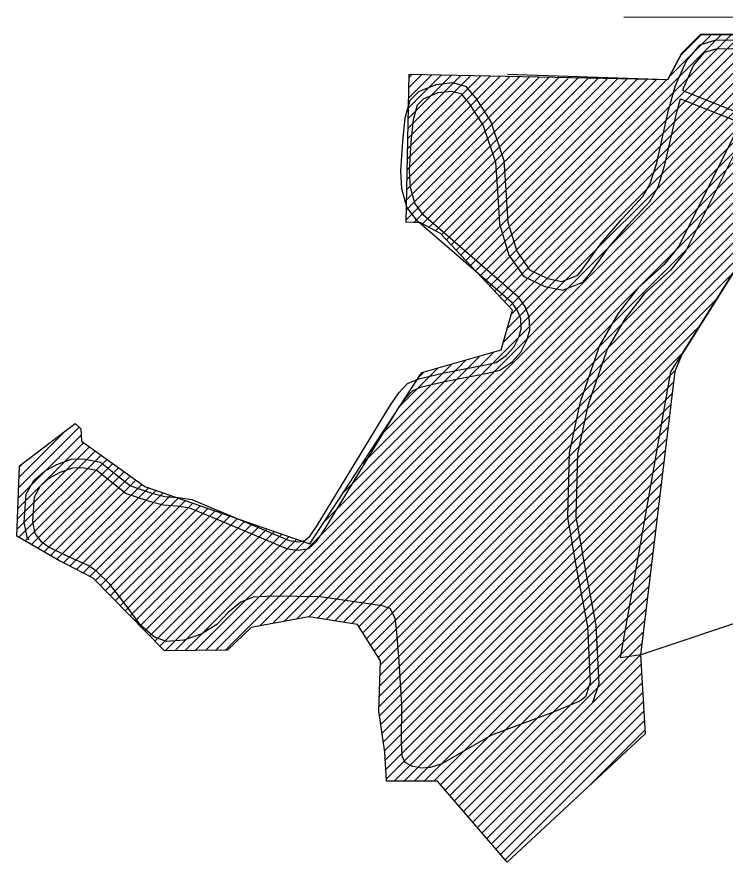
# Model space of a CAD drawing. Header units: millimetres. Extents: x 579832 to 917290, y 449831 to 1452191.
# Drawn here: x 915623 to 916250, y 1450528 to 1451277 of the extents above; entities that cross this region are included whole.
import ezdxf

# ---------------------------------------------------------------- set-up
doc = ezdxf.new("R2010")
doc.units = ezdxf.units.MM
doc.header["$LTSCALE"] = 10
doc.layers.add('end maj 26 02 2021', color=7, linetype='Continuous')
doc.layers.add('MAJ DEC 2021', color=7, linetype='Continuous')

msp = doc.modelspace()

# ---------------------------------------------------------------- hatches: boundary and pattern name
at = {"layer": 'end maj 26 02 2021', "linetype": 'ByBlock'}
h = msp.add_hatch(dxfattribs=at)
h.set_pattern_fill('ANSI31', color=4, scale=50, style=0)
h.set_pattern_definition([(45, (0, 0), (-4.419417382, 4.419417382), [])])
h.paths.add_polyline_path([(916286.11, 1451276.77), (916325.54, 1451258.98), (916368.35, 1451237.53), (916372.68, 1451234.11), (916211.24, 1450977.75), (916205.23, 1450962.76), (916174.81, 1450711.82), (916178.73, 1450642.13), (916056.76, 1450528.44), (915995, 1450600), (915950, 1450600), (915948.55, 1450625.78), (915943.17, 1450662.1), (915944.51, 1450706.5), (915924.31, 1450738.78), (915881.21, 1450745.5), (915830.03, 1450736.09), (915809.22, 1450715.97), (915753.29, 1450715.57), (915690.34, 1450779.79), (915665.21, 1450792.82), (915660.49, 1450795.26), (915622.75, 1450817.08), (915625.13, 1450879.22), (915674.2, 1450916.74), (915679.19, 1450912.06), (915680, 1450901), (915735.86, 1450860.99), (915882.11, 1450810.29), (915981.03, 1450961.81), (916051.45, 1450982), (916061.45, 1451017), (915997.72, 1451084.86), (915979.96, 1451094.46), (915967.4, 1451095.16), (915970, 1451226), (916198.8, 1451221.42), (916211.39, 1451244.72), (916227.86, 1451261.1), (916280.51, 1451261.1)])

# ---------------------------------------------------------------- linework, layer by layer
for p, q in [((916160, 1451276.53), (916286.11, 1451276.77)), ((916227.86, 1451261.1), (916211.39, 1451244.72)), ((916280.51, 1451261.1), (916227.86, 1451261.1)), ((916211.39, 1451244.72), (916198.8, 1451221.42)), ((916057, 1451226), (916198.8, 1451221.42))]:
    msp.add_line(p, q, dxfattribs=at)
at = {"layer": 'end maj 26 02 2021', "color": 3, "linetype": 'ByBlock'}
msp.add_line((916211.24, 1450977.75), (916372.68, 1451234.11), dxfattribs=at)
at = {"layer": 'end maj 26 02 2021', "color": 4, "linetype": 'ByBlock', "flags": 128}
msp.add_lwpolyline([(916372.68, 1451234.11), (916211.24, 1450977.75), (916205.23, 1450962.76), (916174.81, 1450711.82), (916178.73, 1450642.13), (916056.76, 1450528.44), (915995, 1450600), (915950, 1450600), (915948.55, 1450625.78), (915943.17, 1450662.1), (915944.51, 1450706.5), (915924.31, 1450738.78), (915881.21, 1450745.5), (915830.03, 1450736.09), (915809.22, 1450715.97), (915753.29, 1450715.57), (915690.34, 1450779.79), (915665.21, 1450792.82), (915660.49, 1450795.26), (915622.75, 1450817.08), (915625.13, 1450879.22), (915674.2, 1450916.74), (915679.19, 1450912.06), (915680, 1450901), (915735.86, 1450860.99), (915882.11, 1450810.29), (915981.03, 1450961.81), (916051.45, 1450982), (916061.45, 1451017), (915997.72, 1451084.86), (915979.96, 1451094.46), (915967.4, 1451095.16), (915970, 1451226), (916198.8, 1451221.42), (916211.39, 1451244.72), (916227.86, 1451261.1), (916280.51, 1451261.1)], dxfattribs=at)
at = {"layer": 'end maj 26 02 2021', "linetype": 'ByBlock'}
for points in [[(915633.54, 1450813.9), (915631.82, 1450816.03), (915629.21, 1450829.54), (915630.84, 1450854.17), (915637.75, 1450866.4), (915646.88, 1450874.41), (915658.03, 1450880.6), (915670.8, 1450885.12), (915681.36, 1450885.36), (915696.82, 1450882.59), (915710.01, 1450871.86), (915723.21, 1450861.5), (915742.06, 1450855.13), (915753.71, 1450852.17), (915765.51, 1450851.24), (915777.44, 1450849.54), (915809.15, 1450836.26), (915863.85, 1450813.11), (915871.97, 1450812.1), (915877.7, 1450813.04), (915882.34, 1450817.29), (915888.44, 1450826.36), (915953.12, 1450932.57), (915960.78, 1450943.9), (915968.52, 1450952.05), (915978.37, 1450956.36), (915999.53, 1450961.27), (916037.64, 1450968.74), (916047.08, 1450970.89), (916055.8, 1450976.87), (916062.65, 1450984.27), (916066.97, 1450993.1), (916069.11, 1451000.7), (916068.72, 1451009.47), (916066.28, 1451016.24), (916061.42, 1451023.3), (915977.18, 1451096.06), (915967.95, 1451108.39), (915963.6, 1451124.46), (915962.69, 1451140.36), (915964.2, 1451166.4), (915966.28, 1451187.46), (915970.69, 1451202.91), (915978.43, 1451210.68), (915993.77, 1451217.07), (916008.16, 1451218.77), (916019.8, 1451215.42), (916028.93, 1451204.87), (916042.23, 1451183.97), (916053.69, 1451149.74), (916055.92, 1451118.57), (916057.36, 1451094.91), (916065.13, 1451069.26), (916076.58, 1451052.7), (916092.36, 1451045.23), (916105.16, 1451042.63), (916119.22, 1451048.15), (916123.49, 1451053.43), (916139.83, 1451076.45), (916158.44, 1451098.05), (916176.9, 1451117.74), (916183.29, 1451129.34), (916189.14, 1451147.69), (916199.59, 1451194.18), (916205.75, 1451216.08), (916215.34, 1451237.8), (916227.49, 1451251.99), (916240.51, 1451256.13), (916259.96, 1451256.36)], [(916212.25, 1451211.49), (916212.83, 1451213.54), (916221.75, 1451233.76), (916231.79, 1451245.49), (916241.71, 1451248.64), (916259.39, 1451248.85), (916278.07, 1451245.77), (916286.59, 1451244.22)], [(916260.15, 1451177.38), (916208.61, 1451073.71), (916195.79, 1451057.62), (916172.32, 1451036.69), (916154.76, 1451014.01), (916138.38, 1450985.84), (916120.88, 1450934.63), (916111.52, 1450890.94), (916110.05, 1450833.47), (916118.53, 1450784.63), (916127.8, 1450737.17), (916130.15, 1450687.34), (916126, 1450674.8), (916120.92, 1450670.94), (916095.48, 1450660.43), (916042.88, 1450640.79), (915998.94, 1450615.44), (915988.64, 1450612.1), (915980.7, 1450611.7), (915975.36, 1450612.85), (915972.81, 1450612.97), (915966.35, 1450616.57), (915963.62, 1450622.31), (915963.25, 1450635.34), (915963.58, 1450667.74), (915961.18, 1450706.39), (915958.98, 1450731.61), (915958.19, 1450739.4), (915957.54, 1450744.39), (915953.01, 1450753.07), (915946.06, 1450755.24), (915891.22, 1450763.41), (915849.95, 1450764), (915831.88, 1450763.14), (915821.07, 1450758.65), (915809.82, 1450749.4), (915799.85, 1450738.86), (915785.76, 1450730.13), (915770.63, 1450724.98), (915755.17, 1450723.89), (915744.68, 1450727.45), (915732.51, 1450737.83), (915719.51, 1450755.69), (915704.78, 1450774.82), (915693.57, 1450785.79), (915686.42, 1450790.86), (915666.58, 1450799.5), (915650.54, 1450807.62), (915644.91, 1450811.73), (915638.83, 1450819.28), (915636.76, 1450830.01), (915638.21, 1450851.97), (915643.65, 1450861.6), (915651.23, 1450868.24), (915661.12, 1450873.74), (915672.17, 1450877.65), (915680.77, 1450877.84), (915693.59, 1450875.55), (915705.33, 1450866), (915719.59, 1450854.81), (915739.93, 1450847.93), (915752.48, 1450844.74), (915764.69, 1450843.78), (915775.43, 1450842.25), (915806.24, 1450829.34), (915861.89, 1450805.79), (915872.11, 1450804.53), (915881.12, 1450806), (915888.06, 1450812.37), (915894.76, 1450822.31), (915959.43, 1450928.52), (915966.64, 1450939.19), (915972.91, 1450945.79), (915980.74, 1450949.21), (916001.1, 1450953.94), (916039.2, 1450961.4), (916050.14, 1450963.89), (916060.74, 1450971.15), (916068.9, 1450979.98), (916074, 1450990.41), (916076.65, 1450999.82), (916076.17, 1451010.94), (916073, 1451019.7), (916067.05, 1451028.35), (915982.7, 1451101.2), (915974.82, 1451111.73), (915971.05, 1451125.67), (915970.2, 1451140.36), (915971.68, 1451165.81), (915973.68, 1451186.05), (915977.37, 1451198.98), (915982.69, 1451204.33), (915995.69, 1451209.74), (916007.54, 1451211.14), (916015.59, 1451208.83), (916022.9, 1451200.38), (916035.41, 1451180.71), (916046.28, 1451148.26), (916048.43, 1451118.08), (916049.93, 1451093.58), (916058.29, 1451065.96), (916071.56, 1451046.78), (916089.98, 1451038.06), (916105.84, 1451034.84), (916123.81, 1451041.89), (916129.47, 1451048.89), (916145.75, 1451071.82), (916164.02, 1451093.03), (916183.01, 1451113.3), (916190.21, 1451126.36), (916196.39, 1451145.72), (916206.87, 1451192.34), (916210.21, 1451204.23)], [(916212.25, 1451211.49), (916265.98, 1451190.18)], [(916210.21, 1451204.23), (916262.86, 1451183.35)], [(916267.4, 1451175.21), (916266.92, 1451174.16), (916214.98, 1451069.66), (916201.26, 1451052.45), (916177.83, 1451031.56), (916161, 1451009.81), (916145.23, 1450982.71), (916128.13, 1450932.62), (916119, 1450890.05), (916117.57, 1450834.02), (916125.91, 1450785.99), (916135.27, 1450738.07), (916137.71, 1450686.31), (916132.39, 1450670.24), (916132.03, 1450669.97)]]:
    msp.add_lwpolyline(points, dxfattribs=at)
at = {"layer": 'MAJ DEC 2021', "color": 3, "linetype": 'ByBlock', "lineweight": 30, "ltscale": 0.0014, "flags": 128}
msp.add_lwpolyline([(916375.93, 1451239.29), (916462.42, 1451143.4), (916432.71, 1451116.61), (916446.11, 1451101.76), (916418.29, 1451076.66), (916406.78, 1451059.55), (916423.33, 1451041.19), (916406.59, 1451026.16), (916328.28, 1450741.77), (916320.97, 1450746.88), (916280.1, 1450747.14), (916174.88, 1450711.82), (916156.87, 1450709.27), (916201.66, 1450962.54)], close=True, dxfattribs=at)

doc.saveas('drawing.dxf')
